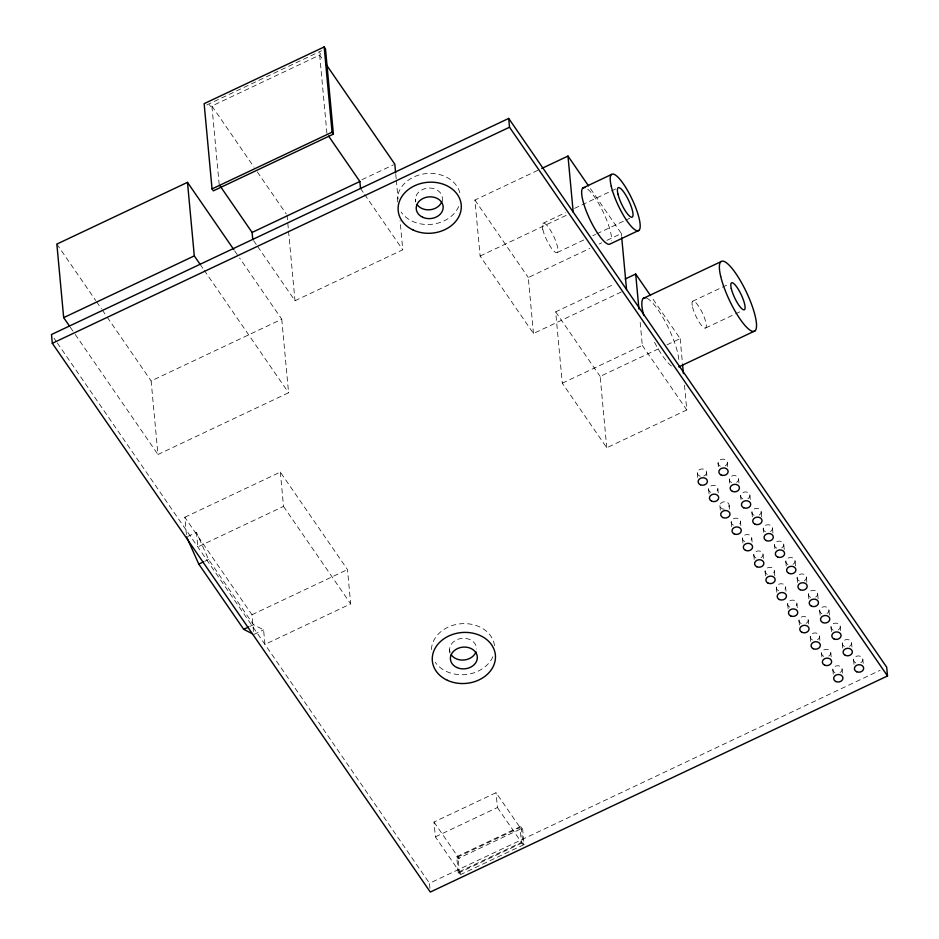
<?xml version="1.0" encoding="UTF-8"?>
<svg xmlns="http://www.w3.org/2000/svg" width="939" height="939" viewBox="0 0 939 939"><rect width="100%" height="100%" fill="white"/><g stroke="black" fill="none" stroke-linecap="round" stroke-linejoin="round"><path stroke-width="0.7" stroke-dasharray="4.7 3.52" d="M206.791 104.98L321.525 50.753M219.198 184.654L211.897 106.013L319.671 55.072L323.802 61.07M361.961 179.701L393.511 164.795M621.301 291.994L533.469 333.509L480.111 256.03L474.911 200.054L537.836 170.311M257.72 246.617L294.999 300.738L402.761 249.797L400.073 220.771M281.759 319.213L288.578 392.76L157.952 454.499L151.132 380.952L281.759 319.213L239.586 257.99M542.906 223.341L565.313 212.754M574.539 208.388L610.115 191.579M611.43 190.946L616.7 188.457M480.111 256.03L567.942 214.526M557.285 252.509L584.95 239.433M592.861 235.689L595.49 234.445M596.817 233.823L624.482 220.747M625.808 220.125L629.752 218.259M533.469 333.509L528.281 277.521L589.892 248.401M599.07 244.07L601.688 242.825M606.934 240.349L621.348 233.529L589.34 187.049M684.484 385.201L686.773 409.956L606.77 447.762L562.297 383.206L555.677 311.854L614.705 283.965M184.819 517.248L280.338 472.094L347.489 569.586L350.67 603.883L264.951 644.4L263.601 629.858L253.495 624.693L208.587 559.491L196.451 532.366L186.65 537.002L184.819 517.248L251.969 614.728L253.671 633.074M692.606 301.278L728.805 284.165M280.338 472.094L283.519 506.403L197.8 546.921L196.451 532.366M562.297 383.206L642.311 345.388L640.152 322.1M204.913 561.229L208.587 559.491M606.77 447.762L600.15 376.41L659.166 348.522M667.042 344.801L680.153 338.603L651.337 296.759M705.741 327.946L734.181 314.506M735.472 313.896L741.939 310.844M251.969 614.728L347.489 569.586M249.821 626.43L253.495 624.693M253.8 634.482L263.601 629.858M460.72 873.634L435.379 836.837L434.006 822.024L496.05 792.692L521.403 829.489M435.379 836.837L497.424 807.517L496.05 792.692M456.718 856.638L521.215 826.156L522.553 828.092L524.079 844.56L459.582 875.042L458.244 873.106L456.718 856.638L458.044 858.575L522.553 828.092M429.945 888.282L429.487 883.27L880.078 670.317M459.394 871.697L521.438 842.377L520.065 827.552L458.021 856.884L459.582 875.042M458.244 873.106L522.741 842.623L521.215 826.156M642.311 345.388L686.773 409.956M555.677 311.854L600.15 376.41M474.911 200.054L528.281 277.521M319.565 52.561L320.892 54.497M360.517 188.469L363.827 193.281M364.661 194.479L402.761 249.797M211.897 106.013L254.023 167.154M257.321 171.954L286.231 213.916M209.338 104.652L210.676 106.588M253.577 240.607L256.887 245.419M234.621 250.783L238.752 256.781M200.089 264.293L203.399 269.094M204.221 270.291L288.578 392.76M522.741 842.623L524.079 844.56M497.424 807.517L522.777 844.314M283.519 506.403L350.67 603.883M56.856 244.093L95.719 300.515M96.553 301.712L101.506 308.919M102.339 310.116L106.471 316.126M107.304 317.323L151.132 380.952M434.006 822.024L459.347 858.821M70.284 327.23L74.416 333.228M75.249 334.437L157.952 454.499M53.993 338.134L56.481 341.761M57.314 342.97L429.487 883.27M862.871 659.612L863.223 663.38M853.574 659.73L854.161 665.997M851.579 643.215L851.931 646.983M842.283 643.332L842.976 650.856M840.276 626.818L840.628 630.585M842.13 669.413L842.483 673.181M830.992 626.935L831.567 633.203M828.984 610.42L829.689 617.944M832.834 669.53L833.421 675.798M830.839 653.016L831.191 656.784M819.688 610.538L820.275 616.806M817.693 594.023L818.268 600.303M821.543 653.133L821.895 656.901M819.547 636.619L819.888 640.386M808.397 594.141L808.984 600.408M806.401 577.626L806.977 583.894M810.251 636.736L810.721 641.748M808.244 620.221L808.596 623.989M797.105 577.743L797.681 584.011M795.098 561.229L795.803 568.752M798.96 620.339L799.535 626.606M796.953 603.824L797.305 607.592M785.802 561.346L786.389 567.614M783.807 544.831L784.394 551.099M787.657 603.941L788.244 610.209M785.661 587.427L786.013 591.194M774.511 544.949L774.863 548.705M772.515 528.434L773.208 535.958M776.365 587.544L777.058 595.068M774.358 571.029L774.945 577.297M763.219 528.551L763.571 532.307M761.212 512.037L761.799 518.305M765.074 571.147L765.766 578.67M763.067 554.632L763.419 558.4M751.916 512.154L752.62 519.678M749.921 495.639L750.273 499.395M753.771 554.749L754.475 562.273M751.775 538.235L752.127 542.003M740.625 495.745L740.977 499.513M738.629 479.242L738.97 482.998M742.479 538.352L743.172 545.876M740.484 521.838L740.824 525.594M729.333 479.348L729.685 483.116M727.326 462.845L727.678 466.601M731.188 521.955L731.88 529.479M729.18 505.44L729.533 509.196M718.042 462.95L718.382 466.718M719.884 505.546L720.589 513.081M717.889 489.043L718.241 492.799M708.593 489.149L709.297 496.684M706.598 472.646A4.66 3.756 -5.3 0 1 699.52 475.979A4.66 3.756 -5.3 0 1 699.719 469.477A4.66 3.756 -5.3 0 1 706.598 472.646L706.938 476.402M697.301 472.751L697.759 477.775M680.153 338.603L682.453 363.358M621.348 233.529L621.618 236.405M442.598 201.286L442.363 198.786A13.498 10.881 -5.3 0 0 427.456 188.164A13.498 10.881 -5.3 0 0 415.777 201.932M415.402 199.115L415.637 201.627M449.57 649.354L449.922 653.121M395.765 174.337L396.164 178.692M396.305 180.147L398.054 199.009M319.671 55.072L326.96 133.725M287.052 215.113L288.402 229.621M288.531 231.076L294.999 300.738M449.945 652.171A13.498 10.881 -5.3 0 1 461.624 638.403A13.498 10.881 -5.3 0 1 476.519 649.025M587.708 189.197A31.187 7.594 64.7 0 1 603.777 213.27A31.187 7.594 64.7 0 1 611.594 240.419M720.26 466.178A4.66 3.756 -5.3 0 1 719.204 460.521A4.66 3.756 -5.3 0 1 726.317 460.439A4.66 3.756 -5.3 0 1 724.908 466.131M733.406 525.183A4.66 3.756 -5.3 0 1 731.868 520.065A4.66 3.756 -5.3 0 1 738.254 518.61A4.66 3.756 -5.3 0 1 739.803 523.727M742.855 498.973A4.66 3.756 -5.3 0 1 741.787 493.315A4.66 3.756 -5.3 0 1 748.911 493.233A4.66 3.756 -5.3 0 1 747.503 498.926M776.741 548.176A4.66 3.756 -5.3 0 1 775.673 542.519A4.66 3.756 -5.3 0 1 782.797 542.425A4.66 3.756 -5.3 0 1 781.377 548.118M756.001 557.977A4.66 3.756 -5.3 0 1 754.933 552.32A4.66 3.756 -5.3 0 1 762.057 552.226A4.66 3.756 -5.3 0 1 760.649 557.919M788.032 564.574A4.66 3.756 -5.3 0 1 786.964 558.916A4.66 3.756 -5.3 0 1 794.089 558.822A4.66 3.756 -5.3 0 1 792.68 564.515M799.324 580.971A4.66 3.756 -5.3 0 1 798.267 575.314A4.66 3.756 -5.3 0 1 805.38 575.22A4.66 3.756 -5.3 0 1 803.972 580.912M767.292 574.375A4.66 3.756 -5.3 0 1 765.755 569.257A4.66 3.756 -5.3 0 1 772.14 567.802A4.66 3.756 -5.3 0 1 773.677 572.919M778.584 590.772A4.66 3.756 -5.3 0 1 777.046 585.654A4.66 3.756 -5.3 0 1 783.431 584.199A4.66 3.756 -5.3 0 1 784.981 589.316M823.773 656.361A4.66 3.756 -5.3 0 1 822.705 650.704A4.66 3.756 -5.3 0 1 829.83 650.621A4.66 3.756 -5.3 0 1 828.421 656.302M844.501 646.56A4.66 3.756 -5.3 0 1 844.032 640.433A4.66 3.756 -5.3 0 1 851.333 641.936A4.66 3.756 -5.3 0 1 846.814 647.041M710.823 492.376A4.66 3.756 -5.3 0 1 709.274 487.271A4.66 3.756 -5.3 0 1 715.659 485.815A4.66 3.756 -5.3 0 1 717.208 490.933M731.551 482.576A4.66 3.756 -5.3 0 1 730.495 476.918A4.66 3.756 -5.3 0 1 737.608 476.836A4.66 3.756 -5.3 0 1 736.199 482.529M724.415 509.255A4.66 3.756 -5.3 0 1 720.213 504.266A4.66 3.756 -5.3 0 1 727.608 502.576A4.66 3.756 -5.3 0 1 726.763 508.727M754.146 515.382A4.66 3.756 -5.3 0 1 753.078 509.713A4.66 3.756 -5.3 0 1 760.203 509.631A4.66 3.756 -5.3 0 1 758.794 515.323M744.697 541.58A4.66 3.756 -5.3 0 1 743.16 536.462A4.66 3.756 -5.3 0 1 749.545 535.007A4.66 3.756 -5.3 0 1 751.094 540.125M765.438 531.779A4.66 3.756 -5.3 0 1 764.381 526.122A4.66 3.756 -5.3 0 1 771.494 526.028A4.66 3.756 -5.3 0 1 770.086 531.72M810.615 597.368A4.66 3.756 -5.3 0 1 809.559 591.711A4.66 3.756 -5.3 0 1 816.684 591.617A4.66 3.756 -5.3 0 1 815.263 597.31M789.887 607.169A4.66 3.756 -5.3 0 1 788.337 602.052A4.66 3.756 -5.3 0 1 794.734 600.596A4.66 3.756 -5.3 0 1 796.272 605.714M835.064 672.758A4.66 3.756 -5.3 0 1 833.996 667.101A4.66 3.756 -5.3 0 1 841.121 667.019A4.66 3.756 -5.3 0 1 839.712 672.7M855.805 662.957A4.66 3.756 -5.3 0 1 855.323 656.831A4.66 3.756 -5.3 0 1 862.636 658.333A4.66 3.756 -5.3 0 1 858.105 663.439M812.47 639.964A4.66 3.756 -5.3 0 1 811.413 634.306A4.66 3.756 -5.3 0 1 818.526 634.212A4.66 3.756 -5.3 0 1 817.118 639.905M833.21 630.163A4.66 3.756 -5.3 0 1 832.154 624.505A4.66 3.756 -5.3 0 1 839.266 624.412A4.66 3.756 -5.3 0 1 837.858 630.104M801.178 623.566A4.66 3.756 -5.3 0 1 800.122 617.909A4.66 3.756 -5.3 0 1 807.235 617.815A4.66 3.756 -5.3 0 1 805.826 623.508M821.918 613.766A4.66 3.756 -5.3 0 1 820.85 608.108A4.66 3.756 -5.3 0 1 827.975 608.014A4.66 3.756 -5.3 0 1 826.566 613.707M671.455 366.057A38.64 9.413 64.7 0 1 652.992 339.272M646.912 298.273A38.64 9.413 64.7 0 1 666.279 323.615A38.64 9.413 64.7 0 1 678.85 359.731M492.858 656.713A31.656 25.517 -5.3 0 1 465.568 674.578A31.656 25.517 -5.3 0 1 435.285 662.312M431.447 649.577A31.656 25.517 -5.3 0 1 462.176 623.672A31.656 25.517 -5.3 0 1 494.56 646.138M458.702 206.474A31.656 25.517 -5.3 0 1 431.412 224.339A31.656 25.517 -5.3 0 1 401.129 212.061M397.373 202.002A31.656 25.517 -5.3 0 1 426.365 173.562A31.656 25.517 -5.3 0 1 460.392 195.899M542.812 229.492A16.292 3.967 64.7 0 0 556.228 252.708A16.292 3.967 64.7 0 0 551.252 231.569A16.292 3.967 64.7 0 0 542.812 229.492M692.513 306.912A14.895 3.627 64.7 0 0 704.778 328.122A14.895 3.627 64.7 0 0 700.224 308.802A14.895 3.627 64.7 0 0 692.513 306.912"/><path stroke-width="1.41" d="M324.155 46.95L204.139 103.666L212.038 188.903L213.376 190.84L333.392 134.124L325.493 48.887L324.155 46.95L332.066 132.188L333.392 134.124M233.799 249.586L187.483 182.354L56.856 244.093L63.676 317.64L69.463 326.033M212.038 188.903L332.066 132.188M63.676 317.64L194.303 255.901L187.483 182.354M252.744 239.398L252.098 232.438L359.872 181.497L328.615 136.108M508.703 118.431L51.492 334.519L52.314 343.298L430.297 892.05L887.508 675.963L886.686 667.183L508.703 118.431L509.513 127.223L887.508 675.963M52.314 343.298L509.513 127.223M541.768 168.457L567.989 156.062L588.518 185.863M582.873 188.011L611.453 174.501M638.966 230.348L610.385 243.847A31.187 7.594 64.7 0 1 588.917 217.355A31.187 7.594 64.7 0 1 584.891 187.636M625.198 279L635.691 274.047L650.516 295.562M643.356 298.356L720.917 261.688M186.65 537.002L198.786 564.116L203.681 561.804M678.744 366.914L754.991 330.88M198.786 564.116L243.706 629.318L248.6 627.006M243.706 629.318L252.532 633.837M326.279 64.662L394.826 164.184L395.624 172.882M220.019 185.852L252.098 232.438M194.303 255.901L200.089 264.293M682.594 364.813L683.404 373.546M635.691 274.047L638.931 308.99M621.747 237.837L626.548 289.517M567.989 156.062L573.189 212.05M359.872 181.497L360.517 188.469M475.979 651.854A13.498 10.881 -5.3 0 1 464.476 659.976A13.498 10.881 -5.3 0 1 451.213 654.788M441.811 201.615A13.498 10.881 -5.3 0 1 430.308 209.737A13.498 10.881 -5.3 0 1 417.045 204.538M643.767 315.551A38.64 9.413 64.7 0 1 645.844 297.886M835.874 681.538A4.66 3.756 -5.3 0 0 842.952 678.204A4.66 3.756 -5.3 0 0 836.074 675.024A4.66 3.756 -5.3 0 0 835.874 681.538M856.614 671.737A4.66 3.756 -5.3 0 0 863.68 668.404A4.66 3.756 -5.3 0 0 856.814 665.223A4.66 3.756 -5.3 0 0 856.614 671.737M824.583 665.141A4.66 3.756 -5.3 0 0 831.649 661.795A4.66 3.756 -5.3 0 0 824.782 658.626A4.66 3.756 -5.3 0 0 824.583 665.141M845.323 655.34A4.66 3.756 -5.3 0 0 852.389 651.995A4.66 3.756 -5.3 0 0 845.523 648.826A4.66 3.756 -5.3 0 0 845.323 655.34M834.02 638.943A4.66 3.756 -5.3 0 0 841.098 635.597A4.66 3.756 -5.3 0 0 834.231 632.428A4.66 3.756 -5.3 0 0 834.02 638.943M813.291 648.743A4.66 3.756 -5.3 0 0 820.357 645.398A4.66 3.756 -5.3 0 0 813.491 642.229A4.66 3.756 -5.3 0 0 813.291 648.743M801.988 632.346A4.66 3.756 -5.3 0 0 809.066 629.001A4.66 3.756 -5.3 0 0 802.188 625.832A4.66 3.756 -5.3 0 0 801.988 632.346M822.728 622.545A4.66 3.756 -5.3 0 0 829.806 619.2A4.66 3.756 -5.3 0 0 822.928 616.031A4.66 3.756 -5.3 0 0 822.728 622.545M811.437 606.148A4.66 3.756 -5.3 0 0 818.503 602.803A4.66 3.756 -5.3 0 0 811.636 599.634A4.66 3.756 -5.3 0 0 811.437 606.148M790.697 615.949A4.66 3.756 -5.3 0 0 797.763 612.604A4.66 3.756 -5.3 0 0 790.896 609.434A4.66 3.756 -5.3 0 0 790.697 615.949M800.145 589.751A4.66 3.756 -5.3 0 0 807.211 586.406A4.66 3.756 -5.3 0 0 800.345 583.236A4.66 3.756 -5.3 0 0 800.145 589.751M779.405 599.552A4.66 3.756 -5.3 0 0 786.471 596.206A4.66 3.756 -5.3 0 0 779.605 593.037A4.66 3.756 -5.3 0 0 779.405 599.552M788.842 573.353A4.66 3.756 -5.3 0 0 795.92 570.008A4.66 3.756 -5.3 0 0 789.042 566.839A4.66 3.756 -5.3 0 0 788.842 573.353M768.102 583.154A4.66 3.756 -5.3 0 0 775.18 579.809A4.66 3.756 -5.3 0 0 768.313 576.64A4.66 3.756 -5.3 0 0 768.102 583.154M777.551 556.956A4.66 3.756 -5.3 0 0 784.617 553.611A4.66 3.756 -5.3 0 0 777.75 550.442A4.66 3.756 -5.3 0 0 777.551 556.956M756.811 566.757A4.66 3.756 -5.3 0 0 763.888 563.412A4.66 3.756 -5.3 0 0 757.01 560.243A4.66 3.756 -5.3 0 0 756.811 566.757M766.259 540.559A4.66 3.756 -5.3 0 0 773.325 537.214A4.66 3.756 -5.3 0 0 766.459 534.045A4.66 3.756 -5.3 0 0 766.259 540.559M745.519 550.36A4.66 3.756 -5.3 0 0 752.585 547.014A4.66 3.756 -5.3 0 0 745.719 543.845A4.66 3.756 -5.3 0 0 745.519 550.36M754.956 524.162A4.66 3.756 -5.3 0 0 762.034 520.816A4.66 3.756 -5.3 0 0 755.156 517.647A4.66 3.756 -5.3 0 0 754.956 524.162M734.228 533.962A4.66 3.756 -5.3 0 0 741.294 530.617A4.66 3.756 -5.3 0 0 734.427 527.448A4.66 3.756 -5.3 0 0 734.228 533.962M743.665 507.764A4.66 3.756 -5.3 0 0 750.731 504.419A4.66 3.756 -5.3 0 0 743.864 501.25A4.66 3.756 -5.3 0 0 743.665 507.764M722.924 517.565A4.66 3.756 -5.3 0 0 730.002 514.22A4.66 3.756 -5.3 0 0 723.124 511.051A4.66 3.756 -5.3 0 0 722.924 517.565M732.373 491.367A4.66 3.756 -5.3 0 0 739.439 488.022A4.66 3.756 -5.3 0 0 732.573 484.853A4.66 3.756 -5.3 0 0 732.373 491.367M711.633 501.168A4.66 3.756 -5.3 0 0 718.699 497.823A4.66 3.756 -5.3 0 0 711.832 494.653A4.66 3.756 -5.3 0 0 711.633 501.168M721.07 474.97A4.66 3.756 -5.3 0 0 728.148 471.624A4.66 3.756 -5.3 0 0 721.269 468.455A4.66 3.756 -5.3 0 0 721.07 474.97M700.341 484.77A4.66 3.756 -5.3 0 0 707.407 481.425A4.66 3.756 -5.3 0 0 700.541 478.256A4.66 3.756 -5.3 0 0 700.341 484.77M447.375 680.306A31.656 25.517 -5.3 0 0 495.463 657.582A31.656 25.517 -5.3 0 0 448.736 636.02A31.656 25.517 -5.3 0 0 447.375 680.306M413.219 230.067A31.656 25.517 -5.3 0 0 461.295 207.343A31.656 25.517 -5.3 0 0 414.58 185.781A31.656 25.517 -5.3 0 0 413.219 230.067M456.835 667.5A13.498 10.881 -5.3 0 0 477.341 657.805A13.498 10.881 -5.3 0 0 457.41 648.614A13.498 10.881 -5.3 0 0 456.835 667.5M422.667 217.261A13.498 10.881 -5.3 0 0 443.173 207.566A13.498 10.881 -5.3 0 0 423.254 198.364A13.498 10.881 -5.3 0 0 422.667 217.261M611.254 186.298A31.187 7.594 64.7 0 0 636.947 230.712A31.187 7.594 64.7 0 0 627.416 190.265A31.187 7.594 64.7 0 0 611.254 186.298M617.921 193.997A16.292 3.967 64.7 0 0 631.337 217.202A16.292 3.967 64.7 0 0 626.36 196.075A16.292 3.967 64.7 0 0 617.921 193.997M720.671 276.301A38.64 9.413 64.7 0 0 752.503 331.338A38.64 9.413 64.7 0 0 740.695 281.219A38.64 9.413 64.7 0 0 720.671 276.301M731.293 288.578A14.895 3.627 64.7 0 0 743.559 309.8A14.895 3.627 64.7 0 0 739.005 290.48A14.895 3.627 64.7 0 0 731.293 288.578"/></g></svg>
